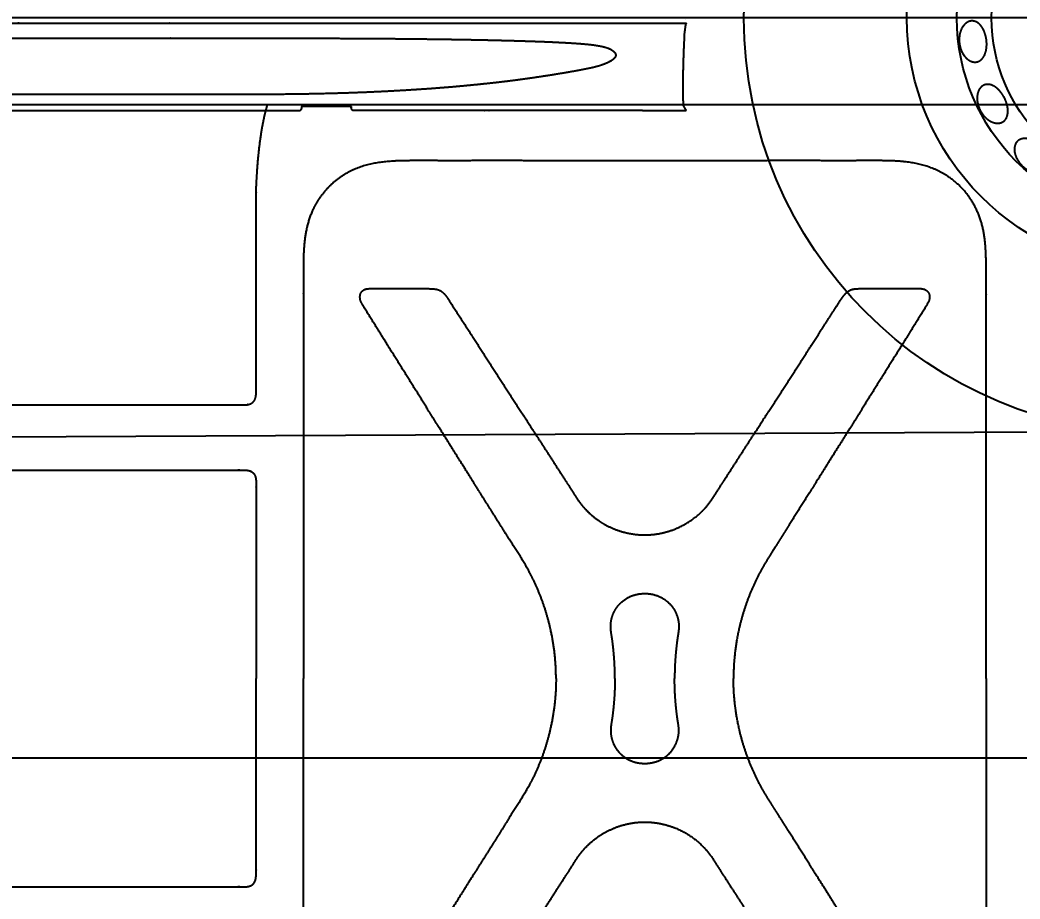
# Model space of a CAD drawing. Extents: x -912 to 8450, y -583 to 4401.
# Drawn here: x 4750 to 5620, y 480 to 1245 of the extents above; entities that cross this region are included whole.
import ezdxf

# ---------------------------------------------------------------- set-up
doc = ezdxf.new("R2010")
doc.units = 0
doc.header["$MEASUREMENT"] = 0
doc.layers.get('0').update_dxf_attribs({"linetype": 'CONTINUOUS'})
doc.layers.add('3', color=7, linetype='CONTINUOUS')
doc.layers.add('4', color=7, linetype='CONTINUOUS')
doc.styles.get("Standard").update_dxf_attribs({"font": 'monotxt.shx'})
doc.dimstyles.new('DSTYLE1', dxfattribs={"dimtxt": 40, "dimasz": 53.333333, "dimexe": 4, "dimexo": 2, "dimgap": 2, "dimtad": 0, "dimtih": 1, "dimtoh": 1, "dimdec": 0, "dimzin": 3, "dimtxsty": 'STANDARD', "dimcen": 0.09, "dimazin": 3, "dimtp": 1, "dimtm": 1, "dimtfac": 1, "dimtdec": 4, "dimtofl": 0, "dimtmove": 0, "dimatfit": 3, "dimtolj": 1, "dimtzin": 0})

# ---------------------------------------------------------------- blocks, each defined once
blk = doc.blocks.new('_AH1')
at = {"color": 0, "linetype": 'CONTINUOUS'}
for p, q in [((-1, 0.166667), (0, 0)), ((-1, 0.166667), (-1, -0.166667)), ((0, 0), (-1, -0.166667)), ((0, 0), (-1, 0))]:
    blk.add_line(p, q, dxfattribs=at)
blk = doc.blocks.new('*D13')
at = {"layer": '4', "color": 1, "linetype": 'CONTINUOUS'}
for p, q in [((977.79092, 698.77637), (977.92307, 2132.9977)), ((7677.785, 698.15903), (7677.9171, 2132.3803)), ((977.91816, 2079.6643), (4137.8827, 2079.3732)), ((7677.9122, 2079.047), (4351.2161, 2079.3535))]:
    blk.add_line(p, q, dxfattribs=at)
at = {"layer": '4', "color": 1, "xscale": 53.333333, "yscale": 53.333333, "zscale": 53.333333}
for p, rotation in [((977.91816, 2079.6643), 179.99472), ((7677.9122, 2079.047), 359.99472)]:
    blk.add_blockref('_AH1', p, dxfattribs=dict(at, rotation=rotation))
at = {"layer": '4', "color": 1, "linetype": 'CONTINUOUS'}
blk.add_text('6704', height=40, dxfattribs=at).set_placement((4164.5494, 2059.3633))
blk = doc.blocks.new('*D15')
at = {"layer": '3', "color": 1, "linetype": 'CONTINUOUS'}
for p, q in [((5741.4088, 1118.7657), (5741.4088, 548.80659)), ((1993.352, 984.51262), (1993.352, 548.80659)), ((1993.352, 602.13992), (3831.0439, 602.13992)), ((5741.4088, 602.13992), (4044.3772, 602.13992))]:
    blk.add_line(p, q, dxfattribs=at)
at = {"layer": '3', "color": 1, "xscale": 53.333333, "yscale": 53.333333, "zscale": 53.333333, "rotation": 180}
blk.add_blockref('_AH1', (1993.352, 602.13992), dxfattribs=at)
at = {"layer": '3', "color": 1, "xscale": 53.333333, "yscale": 53.333333, "zscale": 53.333333}
blk.add_blockref('_AH1', (5741.4088, 602.13992), dxfattribs=at)
at = {"layer": '3', "color": 1, "linetype": 'CONTINUOUS'}
blk.add_text('3750', height=40, dxfattribs=at).set_placement((3857.7105, 582.13992))

msp = doc.modelspace()

# ---------------------------------------------------------------- linework, layer by layer
at = {"layer": '3', "color": 2, "linetype": 'CONTINUOUS'}
msp.add_line((5328.9967, 1244.6129), (5328.9967, 1244.6129), dxfattribs=at)
at = {"layer": '3', "color": 6, "linetype": 'CONTINUOUS'}
for p, q in [((4879.6188, 1241.7201), (5329.6188, 1241.7201)), ((4589.1557, 1165.736), (4993.2876, 1165.7195)), ((5291.2624, 1165.9323), (5291.2746, 1165.9323)), ((5295.4207, 1165.8431), (5329.4128, 1165.8618))]:
    msp.add_line(p, q, dxfattribs=at)
at = {"layer": '3', "color": 3, "linetype": 'CONTINUOUS'}
msp.add_line((6517.5447, 890.00243), (999.17274, 864.24207), dxfattribs=at)
for centre, radius in [((5741.5168, 1246.2565), 361.98271), ((5741.3524, 1246.4691), 219.89954), ((5741.4199, 1246.3823), 176.528), ((5741.3661, 1246.4508), 146.27867)]:
    msp.add_circle(centre, radius, dxfattribs=at)
at = {"layer": '3', "color": 6, "linetype": 'CONTINUOUS'}
for points, knots in [([(3286.5783, 1240.9222), (3286.6461, 1241.0384), (3286.7313, 1241.1542), (3286.8358, 1241.2672), (3287.0485, 1241.4451), (3287.3205, 1241.5833), (3287.44, 1241.6307), (3287.6726, 1241.6965), (3287.9206, 1241.7186), (3288.0337, 1241.7137), (3323.1322, 1241.715), (3358.2307, 1241.7163), (3393.2168, 1241.7175), (3568.3774, 1241.7231), (3743.5384, 1241.7273), (3883.7133, 1241.7297), (4139.8158, 1241.7322), (4395.9173, 1241.731), (4511.8442, 1241.7297), (4629.764, 1241.7273), (4747.683, 1241.7239), (4749.6763, 1241.7243), (4776.755, 1241.7236), (4803.8336, 1241.7227), (4828.9188, 1241.7219), (4854.1099, 1241.721), (4879.3009, 1241.7201), (4879.4069, 1241.7207), (4879.5129, 1241.7211), (4879.6188, 1241.7202)], [0, 0, 0, 0, 0, 0, 0.0006274626, 0.0006274626, 0.0006274626, 0.001054122, 0.001054122, 0.001054122, 0.0014067118, 0.0014067118, 0.0014067118, 0.11117726, 0.11117726, 0.11117726, 0.55097976, 0.55097976, 0.55097976, 0.91470604, 0.91470604, 0.91470604, 0.92096051, 0.92096051, 0.92096051, 0.99966765, 0.99966765, 0.99966765, 1, 1, 1, 1, 1, 1]), ([(5327.8573, 1232.1684), (5327.9719, 1233.0292), (5328.0873, 1233.8898), (5328.2035, 1234.7504), (5328.3298, 1235.6799), (5328.4571, 1236.6093), (5328.4663, 1236.6782), (5328.5418, 1237.2432), (5328.6123, 1237.8017), (5328.6709, 1238.2753), (5328.7748, 1239.116), (5328.8672, 1239.8156), (5328.9084, 1240.106), (5328.9637, 1240.4504), (5329.017, 1240.7132), (5329.0321, 1240.7816), (5329.0799, 1240.9802), (5329.1273, 1241.1195), (5329.1599, 1241.1916), (5329.2052, 1241.2676), (5329.2518, 1241.3255), (5329.2647, 1241.3406), (5329.3419, 1241.4252), (5329.4214, 1241.5098), (5329.4877, 1241.5799), (5329.5532, 1241.65), (5329.6188, 1241.7201)], [0, 0, 0, 0, 0, 0, 0.2618655, 0.2618655, 0.2618655, 0.28284086, 0.28284086, 0.28284086, 0.43401535, 0.43401535, 0.43401535, 0.56839653, 0.56839653, 0.56839653, 0.62197555, 0.62197555, 0.62197555, 0.73950748, 0.73950748, 0.73950748, 0.7841983, 0.7841983, 0.7841983, 1, 1, 1, 1, 1, 1]), ([(3736.5676, 1229.2886), (3736.5894, 1229.1378), (3736.7372, 1228.9896), (3737.0088, 1228.8653), (3737.4782, 1228.7575), (3737.9959, 1228.7344), (3738.1253, 1228.7369), (3848.9808, 1228.7174), (3959.8365, 1228.7025), (4070.5636, 1228.6926), (4292.5359, 1228.6833), (4514.5082, 1228.6964), (4625.7533, 1228.7088), (4752.1607, 1228.7298), (4878.5677, 1228.7589), (4893.7303, 1228.7623), (4924.0554, 1228.7691), (4954.3805, 1228.7773), (4969.543, 1228.7755), (5006.3243, 1228.7444), (5043.1051, 1228.6164), (5064.7234, 1228.4919), (5091.3993, 1228.258), (5118.0729, 1227.8908), (5123.1307, 1227.8164), (5133.246, 1227.6566), (5143.3607, 1227.4706), (5148.418, 1227.3721), (5158.5321, 1227.1617), (5168.6453, 1226.9207), (5173.7017, 1226.7914), (5185.4981, 1226.4671), (5197.2923, 1226.0817), (5204.0303, 1225.8367), (5214.1513, 1225.428), (5224.2653, 1224.8995), (5227.6459, 1224.706), (5231.5202, 1224.4607), (5235.3913, 1224.1786), (5235.8859, 1224.142), (5239.3112, 1223.884), (5242.7339, 1223.5975), (5245.6568, 1223.3), (5250.2117, 1222.7425), (5254.7187, 1221.9333), (5256.3319, 1221.6076), (5258.7708, 1221.009), (5261.128, 1220.1903), (5261.9271, 1219.8773), (5263.2345, 1219.2908), (5264.458, 1218.5712), (5264.9289, 1218.2531), (5265.7999, 1217.6191), (5266.5831, 1216.8958), (5266.9281, 1216.5297), (5267.3896, 1215.9358), (5267.7172, 1215.276), (5267.8088, 1215.0489), (5267.9501, 1214.5823), (5267.9996, 1214.1), (5267.9993, 1213.8572), (5267.9488, 1213.375), (5267.8068, 1212.9082), (5267.715, 1212.6809), (5267.4967, 1212.2405), (5267.2193, 1211.829), (5267.0685, 1211.6305), (5266.5864, 1211.056), (5266.0287, 1210.5395), (5265.6357, 1210.217), (5264.87, 1209.6472), (5264.0603, 1209.1316), (5263.6758, 1208.902), (5262.8954, 1208.4598), (5262.0976, 1208.0447), (5261.6953, 1207.8427), (5259.3586, 1206.703), (5256.9288, 1205.7294), (5254.8795, 1205.0196), (5251.4038, 1203.9741), (5247.8673, 1203.1225), (5246.4403, 1202.806), (5242.6462, 1202.0254), (5238.8417, 1201.2888), (5236.4704, 1200.8434), (5231.4043, 1199.9141), (5226.3296, 1199.0258), (5223.6303, 1198.5639), (5216.8736, 1197.4318), (5210.1066, 1196.3533), (5206.0415, 1195.7235), (5199.4318, 1194.7277), (5192.8144, 1193.776), (5190.2687, 1193.4164), (5186.2368, 1192.8569), (5182.2022, 1192.3138), (5180.7156, 1192.116), (5177.0226, 1191.6304), (5173.3266, 1191.1651), (5171.1173, 1190.897), (5164.6419, 1190.1353), (5158.1588, 1189.4352), (5153.8875, 1188.9864), (5143.241, 1187.8987), (5132.5888, 1186.8861), (5126.2089, 1186.3089), (5116.3715, 1185.4881), (5106.5239, 1184.7701), (5103.0659, 1184.532), (5098.5787, 1184.2348), (5094.0908, 1183.9465), (5093.0623, 1183.8807), (5079.1521, 1182.9958), (5065.2303, 1182.2367), (5052.3288, 1181.6494), (5027.2695, 1180.7198), (5002.194, 1180.1696), (4990.0324, 1179.9857), (4969.5384, 1179.7848), (4949.0435, 1179.7189), (4940.7116, 1179.7081), (4881.9609, 1179.6899), (4823.2101, 1179.674), (4772.7911, 1179.662), (4628.7597, 1179.6321), (4484.728, 1179.6147), (4391.1152, 1179.6085), (4205.8782, 1179.6059), (4020.6412, 1179.6217), (3929.0171, 1179.6338), (3837.3931, 1179.6499), (3745.7692, 1179.67)], [0, 0, 0, 0, 0, 0, 0.000634965, 0.000634965, 0.000634965, 0.0008451327, 0.0008451327, 0.0008451327, 0.18152397, 0.18152397, 0.18152397, 0.36304793, 0.36304793, 0.36304793, 0.38778956, 0.38778956, 0.38778956, 0.41253118, 0.41253118, 0.41253118, 0.44780804, 0.44780804, 0.44780804, 0.45606251, 0.45606251, 0.45606251, 0.46431698, 0.46431698, 0.46431698, 0.47257147, 0.47257147, 0.47257147, 0.48357594, 0.48357594, 0.48357594, 0.48910379, 0.48910379, 0.48910379, 0.48991366, 0.48991366, 0.48991366, 0.49471299, 0.49471299, 0.49471299, 0.49740863, 0.49740863, 0.49740863, 0.49882589, 0.49882589, 0.49882589, 0.4997795, 0.4997795, 0.4997795, 0.50063829, 0.50063829, 0.50063829, 0.50106768, 0.50106768, 0.50106768, 0.50149707, 0.50149707, 0.50149707, 0.50192647, 0.50192647, 0.50192647, 0.50235586, 0.50235586, 0.50235586, 0.50321465, 0.50321465, 0.50321465, 0.50396253, 0.50396253, 0.50396253, 0.50471044, 0.50471044, 0.50471044, 0.50827867, 0.50827867, 0.50827867, 0.51067296, 0.51067296, 0.51067296, 0.51462145, 0.51462145, 0.51462145, 0.51910089, 0.51910089, 0.51910089, 0.52582655, 0.52582655, 0.52582655, 0.53002874, 0.53002874, 0.53002874, 0.53247948, 0.53247948, 0.53247948, 0.53611536, 0.53611536, 0.53611536, 0.54313137, 0.54313137, 0.54313137, 0.55359943, 0.55359943, 0.55359943, 0.55926136, 0.55926136, 0.55926136, 0.56094458, 0.56094458, 0.56094458, 0.58202624, 0.58202624, 0.58202624, 0.60187293, 0.60187293, 0.60187293, 0.61546865, 0.61546865, 0.61546865, 0.69773995, 0.69773995, 0.69773995, 0.85049232, 0.85049232, 0.85049232, 1, 1, 1, 1, 1, 1]), ([(5329.4128, 1165.8618), (5328.9447, 1166.6642), (5328.4773, 1167.4667), (5328.0107, 1168.2691), (5327.5354, 1169.0879), (5327.0609, 1169.9066), (5327.0523, 1169.9234), (5327.0346, 1169.9595), (5327.0181, 1170.0009), (5327.01, 1170.0239), (5326.9891, 1170.0919), (5326.9707, 1170.1799), (5326.9601, 1170.2452), (5326.9426, 1170.3853), (5326.928, 1170.5692), (5326.9219, 1170.6611), (5326.9061, 1170.9437), (5326.8923, 1171.2981), (5326.8837, 1171.5525), (5326.867, 1172.0966), (5326.8511, 1172.6976), (5326.8436, 1173.0044), (5326.8184, 1173.9939), (5326.7933, 1174.9883), (5326.777, 1175.6721), (5326.7315, 1177.6776), (5326.6929, 1179.7019), (5326.6705, 1181.0417), (5326.6428, 1182.9642), (5326.6214, 1184.9021), (5326.6166, 1185.4876), (5326.6108, 1186.5443), (5326.6108, 1187.6391), (5326.6121, 1188.124), (5326.6169, 1189.1241), (5326.6261, 1190.147), (5326.6318, 1190.6711), (5326.6652, 1193.3763), (5326.7085, 1196.085), (5326.7494, 1198.269), (5326.9081, 1205.6878), (5327.1348, 1213.1314), (5327.3281, 1218.3933), (5327.5545, 1223.6664), (5327.814, 1228.9501)], [0, 0, 0, 0, 0, 0, 0.35802071, 0.35802071, 0.35802071, 0.36530303, 0.36530303, 0.36530303, 0.37291246, 0.37291246, 0.37291246, 0.38573383, 0.38573383, 0.38573383, 0.39613629, 0.39613629, 0.39613629, 0.41471221, 0.41471221, 0.41471221, 0.43301333, 0.43301333, 0.43301333, 0.47287219, 0.47287219, 0.47287219, 0.54953548, 0.54953548, 0.54953548, 0.58223561, 0.58223561, 0.58223561, 0.6074853, 0.6074853, 0.6074853, 0.63356799, 0.63356799, 0.63356799, 0.74154478, 0.74154478, 0.74154478, 1, 1, 1, 1, 1, 1]), ([(5039.1557, 1165.736), (5038.8673, 1166.0653), (5038.6063, 1166.3947), (5038.3682, 1166.7244), (5038.0492, 1167.2857), (5037.9014, 1167.8477), (5037.8726, 1168.0794), (5037.8719, 1168.4011), (5037.9102, 1168.7229), (5037.9235, 1168.813), (5037.9422, 1168.9216), (5037.962, 1169.0301), (5037.9721, 1169.0485), (5037.9418, 1169.1039), (5037.7904, 1169.1576), (5037.6362, 1169.1916), (5037.2087, 1169.2568), (5036.5973, 1169.3051), (5036.2362, 1169.3246), (5035.6761, 1169.3431), (5035.0944, 1169.3473), (5034.9139, 1169.3466), (5027.4007, 1169.3439), (5019.8874, 1169.3412), (5012.5542, 1169.3386), (5005.0411, 1169.336), (4997.5281, 1169.3335), (4997.3477, 1169.3341), (4996.6512, 1169.3285), (4995.9854, 1169.3025), (4995.5414, 1169.2723), (4995.0031, 1169.2144), (4994.6757, 1169.1438), (4994.5932, 1169.1198), (4994.4937, 1169.077), (4994.4697, 1169.0333), (4994.4798, 1169.0149), (4994.5051, 1168.8771), (4994.5282, 1168.7393), (4994.544, 1168.6199), (4994.5711, 1168.3162), (4994.5585, 1168.0125), (4994.5329, 1167.8282), (4994.4279, 1167.4023), (4994.2227, 1166.9768), (4994.0764, 1166.7356), (4993.835, 1166.3876), (4993.559, 1166.0399), (4993.4715, 1165.9331), (4993.3809, 1165.8263), (4993.2876, 1165.7195)], [0, 0, 0, 0, 0, 0, 0.14533244, 0.14533244, 0.14533244, 0.24714154, 0.24714154, 0.24714154, 0.2867685, 0.2867685, 0.2867685, 0.29485823, 0.29485823, 0.29485823, 0.31106582, 0.31106582, 0.31106582, 0.32892359, 0.32892359, 0.32892359, 0.33693205, 0.33693205, 0.33693205, 0.66303275, 0.66303275, 0.66303275, 0.67103368, 0.67103368, 0.67103368, 0.69400812, 0.69400812, 0.69400812, 0.7050996, 0.7050996, 0.7050996, 0.7131958, 0.7131958, 0.7131958, 0.76568452, 0.76568452, 0.76568452, 0.84669759, 0.84669759, 0.84669759, 0.95289595, 0.95289595, 0.95289595, 1, 1, 1, 1, 1, 1]), ([(5291.2624, 1165.9324), (5282.0041, 1165.9577), (5272.7434, 1165.9755), (5263.4811, 1165.9862), (5253.9842, 1165.9891), (5244.4874, 1165.9842), (5244.2536, 1165.984), (5236.6096, 1165.9802), (5228.9657, 1165.9763), (5221.5554, 1165.9727), (5204.4564, 1165.9643), (5187.3575, 1165.9562), (5177.6687, 1165.9517), (5167.8062, 1165.9471), (5157.9437, 1165.9427), (5157.7695, 1165.9433), (5157.3112, 1165.9393), (5156.868, 1165.9259), (5156.6048, 1165.9144), (5156.0924, 1165.888), (5155.5989, 1165.8582), (5155.3507, 1165.8431), (5154.9298, 1165.8195), (5154.4855, 1165.801), (5154.3045, 1165.7947), (5153.9501, 1165.7856), (5153.5862, 1165.7824), (5153.4121, 1165.783), (5130.4566, 1165.7728), (5107.5011, 1165.7629), (5084.7193, 1165.7535), (5061.9375, 1165.7446), (5039.1557, 1165.736)], [0, 0, 0, 0, 0, 0, 0.18346807, 0.18346807, 0.18346807, 0.18809743, 0.18809743, 0.18809743, 0.33486671, 0.33486671, 0.33486671, 0.5267645, 0.5267645, 0.5267645, 0.53020627, 0.53020627, 0.53020627, 0.53584351, 0.53584351, 0.53584351, 0.54156735, 0.54156735, 0.54156735, 0.54533752, 0.54533752, 0.54533752, 0.54877751, 0.54877751, 0.54877751, 1, 1, 1, 1, 1, 1])]:
    msp.add_open_spline(points, degree=5, knots=knots, dxfattribs=at)
at = {"layer": '3', "color": 3, "linetype": 'CONTINUOUS'}
for points, knots in [([(5588.1974, 1235.7228), (5589.2588, 1233.4853), (5590.0728, 1230.991), (5590.6113, 1228.3518), (5591.1122, 1223.0273), (5590.4381, 1217.9683), (5589.8036, 1215.6241), (5588.0219, 1211.7142), (5585.3133, 1209.1898), (5583.8497, 1208.3697), (5581.1583, 1207.6714), (5578.3093, 1208.1615), (5577.1284, 1208.5665), (5574.7526, 1209.7967), (5572.5509, 1211.8044), (5571.4982, 1213.0205), (5570.5462, 1214.4069), (5569.7188, 1215.9325), (5568.4154, 1218.3361), (5567.4215, 1221.0852), (5566.8351, 1224.0606), (5566.5721, 1230.2484), (5568.1016, 1235.7969), (5569.3236, 1238.2858), (5572.1367, 1241.9321), (5575.636, 1243.671), (5577.3043, 1244.0279), (5580.8611, 1243.8248), (5584.1674, 1241.6906), (5585.7524, 1240.0542), (5587.1057, 1238.0244), (5588.1974, 1235.7228)], [0, 0, 0, 0, 0, 0, 0.12010093, 0.12010093, 0.12010093, 0.23860351, 0.23860351, 0.23860351, 0.34590973, 0.34590973, 0.34590973, 0.42129332, 0.42129332, 0.42129332, 0.49998535, 0.49998535, 0.49998535, 0.49998535, 0.49998535, 0.62648706, 0.62648706, 0.62648706, 0.76147485, 0.76147485, 0.76147485, 0.87394969, 0.87394969, 0.87394969, 1, 1, 1, 1, 1, 1]), ([(5590.4893, 1159.0453), (5588.4418, 1160.8576), (5586.5672, 1163.1006), (5584.9984, 1165.6958), (5582.6352, 1171.4208), (5582.1761, 1177.1592), (5582.474, 1179.9169), (5583.8723, 1184.3076), (5586.5682, 1187.1411), (5588.0149, 1188.0483), (5591.4291, 1189.0766), (5595.2681, 1188.2043), (5597.3182, 1187.2099), (5599.285, 1185.7663), (5601.0987, 1183.9776), (5602.8619, 1182.2387), (5604.4803, 1180.1737), (5605.8892, 1177.8779), (5608.1808, 1173.0457), (5609.2766, 1168.0601), (5609.4815, 1165.6395), (5609.1427, 1161.3541), (5607.4587, 1158.0532), (5606.3628, 1156.7808), (5604.0706, 1155.2021), (5601.2241, 1154.6863), (5599.9752, 1154.6621), (5597.3205, 1155.004), (5594.5637, 1156.1363), (5593.1581, 1156.9185), (5591.7888, 1157.8951), (5590.4893, 1159.0453)], [0, 0, 0, 0, 0, 0, 0.12650171, 0.12650171, 0.12650171, 0.2614895, 0.2614895, 0.2614895, 0.37396433, 0.37396433, 0.37396433, 0.50001465, 0.50001465, 0.50001465, 0.50001465, 0.50001465, 0.62011558, 0.62011558, 0.62011558, 0.73861816, 0.73861816, 0.73861816, 0.84592437, 0.84592437, 0.84592437, 0.92130796, 0.92130796, 0.92130796, 1, 1, 1, 1, 1, 1]), ([(5633.148, 1111.6328), (5635.2817, 1111.2463), (5637.3345, 1111.2103), (5639.2216, 1111.5225), (5641.727, 1112.4844), (5643.5814, 1114.1043), (5644.1295, 1114.7258), (5645.5795, 1116.8875), (5646.123, 1119.6197), (5646.0334, 1121.6776), (5645.505, 1123.8242), (5644.601, 1125.9699), (5643.179, 1129.3453), (5640.8221, 1132.7173), (5637.8006, 1135.74), (5634.3911, 1138.1775), (5630.9198, 1139.7655), (5628.6031, 1140.8253), (5626.2603, 1141.5082), (5623.9927, 1141.7404), (5620.0847, 1141.2447), (5617.2258, 1139.1081), (5616.1754, 1137.7595), (5614.6089, 1134.1723), (5614.7946, 1129.5659), (5615.457, 1126.8717), (5617.8499, 1121.635), (5622.0283, 1117.0632), (5624.3902, 1115.1611), (5626.9193, 1113.6949), (5629.4637, 1112.6929)], [0, 0, 0, 0, 0, 0, 0.11135516, 0.11135516, 0.11135516, 0.16867203, 0.16867203, 0.16867203, 0.29189308, 0.29189308, 0.29189308, 0.29189308, 0.29189308, 0.48062193, 0.48062193, 0.48062193, 0.48062193, 0.48062193, 0.61155363, 0.61155363, 0.61155363, 0.72838413, 0.72838413, 0.72838413, 0.86859943, 0.86859943, 0.86859943, 1, 1, 1, 1, 1, 1])]:
    msp.add_open_spline(points, degree=5, knots=knots, dxfattribs=at)
at = {"layer": '3', "color": 6, "linetype": 'CONTINUOUS'}
for points, degree in [([(5327.814, 1228.9501), (5327.821, 1229.5947), (5327.8298, 1230.3139), (5327.8392, 1231.0302), (5327.8488, 1231.6662), (5327.8573, 1232.1684)], 5), ([(5291.2746, 1165.9323), (5291.6738, 1165.9325), (5292.0733, 1165.929), (5292.4659, 1165.9217)], 3), ([(5292.4659, 1165.9217), (5292.9767, 1165.9122), (5293.4758, 1165.8964), (5293.9488, 1165.8747)], 3), ([(5293.9488, 1165.8747), (5294.2282, 1165.862), (5294.5242, 1165.8529), (5294.8269, 1165.8478)], 3), ([(5294.8269, 1165.8478), (5295.023, 1165.8445), (5295.2219, 1165.8429), (5295.4207, 1165.843)], 3)]:
    msp.add_open_spline(points, degree=degree, dxfattribs=at)
at = {"layer": '4', "color": 3, "linetype": 'CONTINUOUS'}
for points, knots in [([(4180.2687, 1231.6328), (4181.7578, 1234.4703), (4183.6203, 1237.1113), (4185.8681, 1239.4611), (4190.8712, 1243.34), (4196.7486, 1245.6273), (4199.743, 1246.2992), (4205.5667, 1246.8342), (4211.4338, 1246.7096), (4214.2319, 1246.6612), (4219.8276, 1246.641), (4225.4236, 1246.667), (4228.2233, 1246.673), (4236.6223, 1246.6752), (4245.0205, 1246.6662), (4250.6189, 1246.6718), (4267.4156, 1246.6696), (4284.2117, 1246.6711), (4317.8046, 1246.6699), (4351.3972, 1246.671), (4429.7803, 1246.6701), (4586.5461, 1246.6712), (4832.8929, 1246.6691), (5101.6345, 1246.6718), (5370.3762, 1246.6689), (5614.0785, 1246.6707), (5768.1999, 1246.6695), (5832.741, 1246.6701), (5852.4917, 1246.6699), (5872.2424, 1246.6698)], [0, 0, 0, 0, 0, 0, 0.0094402979, 0.0094402979, 0.0094402979, 0.018405482, 0.018405482, 0.018405482, 0.02665034, 0.02665034, 0.02665034, 0.034895198, 0.034895198, 0.034895198, 0.051384914, 0.051384914, 0.051384914, 0.084364347, 0.084364347, 0.15032321, 0.15032321, 0.28224094, 0.5460764, 0.80991187, 0.9418296, 0.9418296, 1, 1, 1, 1, 1, 1]), ([(4180.324, 1184.4704), (4182.2797, 1166.7381), (4183.8567, 1148.8939), (4184.9962, 1130.9526), (4185.961, 1112.66), (4186.2739, 1094.294), (4186.2779, 1093.9954), (4186.4419, 1077.2648), (4186.1357, 1060.4875), (4186.4003, 1044.0533), (4186.2308, 1019.3454), (4186.3222, 994.64955), (4186.2657, 986.40894), (4186.3093, 974.05759), (4186.2793, 961.69749), (4186.2924, 957.57928), (4186.2833, 951.39892), (4186.286, 945.21921), (4186.2806, 943.15904), (4186.2847, 939.03821), (4186.3009, 934.91884), (4186.2932, 932.86321), (4186.1572, 928.91588), (4186.5026, 924.99509), (4186.9197, 923.15035), (4188.1703, 919.78207), (4190.1672, 916.80163), (4191.2632, 915.50453), (4194.2807, 912.65963), (4197.9873, 910.68964), (4200.3565, 909.88114), (4205.076, 909.38659), (4209.8393, 909.61183), (4212.136, 909.59001), (4216.7448, 909.55507), (4221.3545, 909.56134), (4223.6589, 909.56514), (4230.5725, 909.56217), (4237.4861, 909.56403), (4242.0952, 909.5633), (4255.9225, 909.56371), (4269.7497, 909.5632), (4278.9679, 909.56369), (4306.6223, 909.56297), (4334.2769, 909.56403), (4352.7132, 909.56283), (4408.0223, 909.56464), (4463.3311, 909.56168), (4500.204, 909.5649), (4610.8216, 909.55879), (4721.4403, 909.56821), (4795.1842, 909.5498), (4871.1515, 909.5721), (4947.1149, 909.55443), (4949.4965, 909.78885), (4953.2329, 911.95794), (4954.8602, 915.9191), (4955.0398, 917.89189), (4954.976, 934.49342), (4955.0398, 951.07202), (4954.9888, 965.77558), (4955.042, 1000.1238), (4954.9625, 1034.4721), (4955.09, 1054.1107), (4954.9266, 1074.0667), (4955.0339, 1093.9929), (4955.0363, 1094.2917), (4955.1045, 1100.3258), (4955.6139, 1106.328), (4955.808, 1112.0492), (4956.9905, 1127.2653), (4958.7549, 1142.391), (4960.2288, 1151.7916), (4962.1431, 1161.1098), (4964.6843, 1170.2418)], [0, 0, 0, 0, 0, 0, 0.070066943, 0.070066943, 0.070066943, 0.071224514, 0.071224514, 0.071224514, 0.13490682, 0.13490682, 0.13490682, 0.16674798, 0.16674798, 0.16674798, 0.18266856, 0.18266856, 0.18266856, 0.19062885, 0.19062885, 0.19062885, 0.19858913, 0.19858913, 0.19858913, 0.20582617, 0.20582617, 0.20582617, 0.21234164, 0.21234164, 0.21234164, 0.22174822, 0.22174822, 0.22174822, 0.23063978, 0.23063978, 0.23063978, 0.23953133, 0.23953133, 0.23953133, 0.25731444, 0.25731444, 0.25731444, 0.29288066, 0.29288066, 0.29288066, 0.3640131, 0.3640131, 0.3640131, 0.50627797, 0.50627797, 0.50627797, 0.79080773, 0.79080773, 0.79080773, 0.79937275, 0.79937275, 0.79937275, 0.80670378, 0.80670378, 0.80670378, 0.86348213, 0.86348213, 0.86348213, 0.93951257, 0.93951257, 0.93951257, 0.94067016, 0.94067016, 0.94067016, 0.96289641, 0.96289641, 0.96289641, 1, 1, 1, 1, 1, 1]), ([(5872.2397, 1170.8611), (5852.4877, 1170.861), (5787.9457, 1170.8597), (5633.8233, 1170.8629), (5390.1216, 1170.8594), (5101.6284, 1170.8582), (4810.4941, 1170.866), (4552.9507, 1170.8553), (4384.9888, 1170.8641), (4306.6059, 1170.8586), (4267.4149, 1170.8621), (4250.6185, 1170.8591), (4242.2208, 1170.8686), (4233.8223, 1170.8507), (4225.4234, 1170.8619), (4219.8275, 1170.889), (4214.2306, 1170.8724), (4208.67, 1170.7746), (4203.0634, 1170.6342), (4197.604, 1171.7675), (4191.8307, 1173.709), (4186.6731, 1176.9972), (4184.1199, 1179.127), (4181.9763, 1181.6602), (4180.324, 1184.4703)], [0, 0, 0, 0, 0, 0, 0.058205829, 0.19019449, 0.45417181, 0.71814913, 0.85013779, 0.91613212, 0.94912928, 0.94912928, 0.94912928, 0.96562787, 0.96562787, 0.97387716, 0.97387716, 0.97387716, 0.98212645, 0.98212645, 0.99026374, 0.99026374, 0.99026374, 1, 1, 1, 1, 1, 1]), ([(5590.3222, 671.49244), (5590.3222, 736.2403), (5590.3328, 800.98815), (5590.3028, 865.71205), (5590.3431, 935.77832), (5590.3085, 1005.7618), (5590.3099, 1011.1387), (5590.3733, 1026.1192), (5590.3251, 1041.1057), (5590.0711, 1050.743), (5587.9453, 1064.9863), (5582.791, 1078.2983), (5576.9798, 1090.3477), (5568.3979, 1100.8838), (5557.5825, 1109.1021), (5540.2452, 1118.4194), (5520.7683, 1121.9632), (5509.8811, 1122.2432), (5479.5539, 1122.1661), (5449.251, 1122.1441), (5429.7369, 1122.2363), (5390.7431, 1122.1216), (5351.7356, 1122.2042), (5332.2369, 1122.157), (5293.2342, 1122.1972), (5254.2319, 1122.1564), (5234.7325, 1122.2061), (5195.7263, 1122.1173), (5156.7306, 1122.2425), (5137.2202, 1122.1252), (5109.3619, 1122.1979), (5081.4972, 1122.1998), (5073.1208, 1122.0503), (5053.5518, 1120.2422), (5035.058, 1113.4824), (5025.366, 1107.2616), (5017.1652, 1099.4233), (5010.7553, 1090.3297)], [0, 0, 0, 0, 0, 0, 0.32137333, 0.32137333, 0.32137333, 0.3481295, 0.3481295, 0.3481295, 0.39592993, 0.39592993, 0.39592993, 0.41907064, 0.41907064, 0.46224787, 0.46224787, 0.46224787, 0.51594944, 0.51594944, 0.51594944, 0.61274217, 0.61274217, 0.61274217, 0.70953489, 0.70953489, 0.70953489, 0.80632762, 0.80632762, 0.80632762, 0.90312034, 0.90312034, 0.90312034, 0.94464746, 0.94464746, 0.94464746, 1, 1, 1, 1, 1, 1]), ([(5010.7553, 1090.3297), (5008.0756, 1086.5279), (5005.7094, 1082.5065), (5003.6801, 1078.3008), (4998.5237, 1064.9847), (4996.3991, 1050.7435), (4996.1475, 1041.1069), (4996.0918, 1026.1194), (4996.1547, 1011.1386), (4996.1577, 1005.7617), (4996.1304, 935.77846), (4996.1606, 865.71195), (4996.1385, 800.98818), (4996.1461, 736.2403), (4996.1461, 671.49244)], [0, 0, 0, 0, 0, 0, 0.055219526, 0.055219526, 0.055219526, 0.16928185, 0.16928185, 0.16928185, 0.23312832, 0.23312832, 0.23312832, 1, 1, 1, 1, 1, 1]), ([(5216.0278, 671.49244), (5216.0278, 686.26472), (5214.6415, 701.03699), (5211.8688, 715.63574), (5205.682, 737.0142), (5196.5875, 757.24579), (5193.2801, 763.8704), (5184.6734, 778.50579), (5175.2937, 792.66057), (5170.289, 800.83679), (5160.0652, 817.05562), (5149.8493, 833.27922), (5144.7469, 841.39226), (5129.4381, 865.73472), (5114.1648, 890.08752), (5103.9758, 906.32419), (5086.8061, 933.80931), (5069.6421, 961.3074), (5062.664, 972.54765), (5054.262, 985.95884), (5045.9486, 999.34256), (5044.959, 1001.8401), (5045.1076, 1007.1783), (5048.9571, 1010.4595), (5051.4249, 1010.9072), (5063.7997, 1010.8247), (5075.9222, 1010.8557), (5086.0944, 1010.7909), (5098.602, 1010.808), (5111.295, 1010.7447), (5113.9758, 1010.1581), (5117.9251, 1007.6334), (5120.7831, 1003.9123), (5121.8859, 1002.2201), (5131.9642, 986.66959), (5142.0325, 971.09155), (5151.005, 957.22863), (5169.6872, 928.35058), (5188.3402, 899.44926), (5198.0245, 884.41997), (5210.9255, 864.37386), (5223.8159, 844.31571), (5227.188, 839.40017), (5232.4613, 830.41515), (5238.4921, 821.92699), (5241.5053, 818.61512), (5247.5953, 812.72629), (5254.4878, 807.81283), (5257.9155, 805.72434), (5266.6232, 801.22419), (5275.9955, 798.26239), (5281.6895, 797.07242), (5287.4646, 796.45447), (5293.2436, 796.41451)], [0, 0, 0, 0, 0, 0, 0.099919391, 0.099919391, 0.099919391, 0.14988548, 0.14988548, 0.14988548, 0.21474478, 0.21474478, 0.21474478, 0.27960408, 0.27960408, 0.27960408, 0.40932269, 0.40932269, 0.40932269, 0.49904819, 0.49904819, 0.49904819, 0.51629025, 0.51629025, 0.51629025, 0.53148208, 0.53148208, 0.53148208, 0.59929674, 0.59929674, 0.59929674, 0.61686351, 0.61686351, 0.61686351, 0.63057885, 0.63057885, 0.63057885, 0.74244284, 0.74244284, 0.74244284, 0.86344928, 0.86344928, 0.86344928, 0.90378475, 0.90378475, 0.90378475, 0.9338548, 0.9338548, 0.9338548, 0.96091006, 0.96091006, 0.96091006, 1, 1, 1, 1, 1, 1]), ([(5293.2436, 796.41451), (5302.1326, 796.4755), (5311.0122, 797.90497), (5319.6067, 800.67783), (5332.4473, 807.19657), (5343.175, 816.63186), (5346.9599, 820.47819), (5353.5736, 829.64815), (5359.2998, 839.39974), (5362.6708, 844.3161), (5375.5625, 864.37337), (5388.462, 884.42052), (5398.1468, 899.44983), (5416.7998, 928.35071), (5435.4826, 957.22953), (5444.4602, 971.08779), (5454.6719, 986.90549), (5464.8971, 1002.6886), (5466.1499, 1004.6133), (5469.1836, 1008.2468), (5473.3707, 1010.3677), (5475.7531, 1010.7634), (5488.1495, 1010.8043), (5500.4078, 1010.7909), (5510.5463, 1010.8587), (5522.5729, 1010.8268), (5534.7837, 1010.9056), (5537.0675, 1010.5627), (5541.1871, 1007.6395), (5541.7181, 1002.2594), (5540.6816, 999.56773), (5532.2915, 986.07858), (5523.8269, 972.54488), (5516.8437, 961.30996), (5499.6826, 933.80854), (5482.5105, 906.3257), (5472.3232, 890.08724), (5457.0488, 865.73553), (5441.7406, 841.39225), (5436.6378, 833.27959), (5427.8189, 819.2738), (5418.9937, 805.27218), (5415.321, 799.35448), (5411.5888, 793.47335), (5407.8487, 787.59682)], [0, 0, 0, 0, 0, 0, 0.072233642, 0.072233642, 0.072233642, 0.11558981, 0.11558981, 0.11558981, 0.16404761, 0.16404761, 0.16404761, 0.30942102, 0.30942102, 0.30942102, 0.44381195, 0.44381195, 0.44381195, 0.46254277, 0.46254277, 0.46254277, 0.48139728, 0.48139728, 0.48139728, 0.56286754, 0.56286754, 0.56286754, 0.58003312, 0.58003312, 0.58003312, 0.60183276, 0.60183276, 0.60183276, 0.70962739, 0.70962739, 0.70962739, 0.86546748, 0.86546748, 0.86546748, 0.94338752, 0.94338752, 0.94338752, 1, 1, 1, 1, 1, 1]), ([(4186.2713, 832.61306), (4186.2713, 833.08075), (4186.2714, 833.54843), (4186.2647, 834.01625), (4186.278, 834.48819), (4186.3053, 834.95932), (4186.3055, 834.96356), (4186.3575, 835.8539), (4186.4586, 836.74137), (4186.6082, 837.61816), (4187.0587, 839.58156), (4187.7626, 841.4712), (4188.2324, 842.49617), (4189.8627, 845.45483), (4192.1285, 847.99878), (4193.8851, 849.45287), (4196.9303, 851.27872), (4200.2891, 852.34664), (4201.5293, 852.62924), (4203.2475, 852.87329), (4204.9772, 852.92462), (4205.4409, 852.91772), (4352.0497, 852.91772), (4498.6586, 852.91773), (4644.8039, 852.91773), (4792.0599, 852.91773), (4939.3159, 852.91774), (4940.4265, 852.91784), (4942.1009, 852.9181), (4943.7752, 852.91838), (4944.3389, 852.91324), (4945.4661, 852.88342), (4946.5901, 852.79384), (4947.1505, 852.72894), (4948.2648, 852.54758), (4949.3513, 852.24119), (4949.8841, 852.05124), (4950.9161, 851.587), (4951.8501, 850.94814), (4952.2848, 850.58328), (4953.005, 849.83983), (4953.5792, 848.98069), (4953.8079, 848.57205), (4954.2042, 847.72533), (4954.4873, 846.83442), (4954.6029, 846.38165), (4954.6983, 845.9138), (4954.7739, 845.44273), (4954.7756, 845.43219), (4954.922, 844.50798), (4954.9929, 843.57187), (4955.0172, 842.64695), (4955.0137, 840.79679), (4955.0144, 838.94659), (4955.015, 838.02148), (4955.0161, 804.17289), (4955.0169, 770.31481), (4955.0175, 737.37612), (4955.0178, 704.43443), (4955.0178, 671.49275)], [0, 0, 0, 0, 0, 0, 0.002440857, 0.002440857, 0.002440857, 0.0024629897, 0.0024629897, 0.0024629897, 0.0070955501, 0.0070955501, 0.0070955501, 0.012958766, 0.012958766, 0.012958766, 0.024675138, 0.024675138, 0.024675138, 0.031279724, 0.031279724, 0.031279724, 0.033697601, 0.033697601, 0.033697601, 0.79603224, 0.79603224, 0.79603224, 0.80182567, 0.80182567, 0.80182567, 0.80476599, 0.80476599, 0.80476599, 0.80770551, 0.80770551, 0.80770551, 0.8106456, 0.8106456, 0.8106456, 0.81358593, 0.81358593, 0.81358593, 0.81602032, 0.81602032, 0.81602032, 0.8184547, 0.8184547, 0.8184547, 0.8185104, 0.8185104, 0.8185104, 0.82333873, 0.82333873, 0.82333873, 0.82816703, 0.82816703, 0.82816703, 1, 1, 1, 1, 1, 1]), ([(5407.8487, 787.59682), (5406.441, 785.38503), (5405.0322, 783.1739), (5403.625, 780.96172), (5399.2685, 774.0626), (5395.091, 767.05199), (5389.8473, 757.28273), (5380.7443, 737.04491), (5374.5538, 715.65073), (5371.6324, 699.1964), (5370.4583, 682.5752), (5370.4583, 671.49244)], [0, 0, 0, 0, 0, 0, 0.10581033, 0.10581033, 0.10581033, 0.32929878, 0.32929878, 0.55278723, 1, 1, 1, 1, 1, 1]), ([(5266.7919, 729.82388), (5268.3776, 732.88442), (5270.4235, 735.70656), (5272.8801, 738.19633), (5279.1719, 742.90329), (5286.6996, 745.27199), (5291.0637, 745.71492), (5300.7107, 745.56241), (5309.6116, 741.69011), (5313.8983, 738.46602), (5319.2163, 732.16782), (5322.0091, 724.56225), (5322.6973, 721.73105), (5323.056, 718.03152), (5322.8205, 714.34883), (5322.7413, 713.53247), (5322.3952, 710.70332), (5321.8917, 707.89208), (5321.5849, 705.88765), (5321.0549, 701.86391), (5320.611, 697.82837), (5319.9818, 691.77182), (5319.5517, 685.69618), (5319.3023, 679.61084), (5319.2195, 675.55164), (5319.2195, 671.49244)], [0, 0, 0, 0, 0, 0, 0.13930225, 0.13930225, 0.13930225, 0.3137475, 0.3137475, 0.3137475, 0.52271685, 0.52271685, 0.52271685, 0.63877806, 0.63877806, 0.63877806, 0.67192876, 0.67192876, 0.67192876, 0.75394657, 0.75394657, 0.75394657, 0.83596438, 0.83596438, 1, 1, 1, 1, 1, 1]), ([(5267.2677, 671.49244), (5267.2677, 675.55162), (5267.1846, 679.61079), (5266.9356, 685.69624), (5266.5053, 691.7718), (5265.8762, 697.82837), (5265.4322, 701.86391), (5264.9023, 705.88766), (5264.5957, 707.89211), (5264.0916, 710.70329), (5263.7453, 713.53242), (5263.6661, 714.34879), (5263.4316, 718.03097), (5263.7946, 721.73039), (5264.4705, 724.55912), (5265.471, 727.27453), (5266.7919, 729.82388)], [0, 0, 0, 0, 0, 0, 0.34370454, 0.34370454, 0.51555681, 0.51555681, 0.51555681, 0.68740908, 0.68740908, 0.68740908, 0.75687047, 0.75687047, 0.75687047, 1, 1, 1, 1, 1, 1]), ([(4186.2713, 510.37182), (4186.2713, 509.90414), (4186.2714, 509.43645), (4186.2647, 508.96864), (4186.278, 508.4967), (4186.3053, 508.02556), (4186.3055, 508.02133), (4186.3575, 507.13098), (4186.4586, 506.24352), (4186.6082, 505.36673), (4187.0587, 503.40333), (4187.7626, 501.51369), (4188.2324, 500.48872), (4189.8627, 497.53006), (4192.1285, 494.98611), (4193.8851, 493.53202), (4196.9303, 491.70616), (4200.2891, 490.63825), (4201.5293, 490.35564), (4203.2475, 490.1116), (4204.9772, 490.06026), (4205.4409, 490.06717), (4352.0497, 490.06717), (4498.6586, 490.06716), (4644.8039, 490.06716), (4792.0599, 490.06715), (4939.3159, 490.06715), (4940.4265, 490.06705), (4942.1009, 490.06679), (4943.7752, 490.06651), (4944.3389, 490.07165), (4945.4661, 490.10147), (4946.5901, 490.19105), (4947.1505, 490.25594), (4948.2648, 490.43731), (4949.3513, 490.7437), (4949.8841, 490.93364), (4950.9161, 491.39789), (4951.8501, 492.03675), (4952.2848, 492.40161), (4953.005, 493.14506), (4953.5792, 494.0042), (4953.8079, 494.41283), (4954.2042, 495.25956), (4954.4873, 496.15047), (4954.6029, 496.60323), (4954.6983, 497.07109), (4954.7739, 497.54215), (4954.7756, 497.55269), (4954.922, 498.47691), (4954.9929, 499.41302), (4955.0172, 500.33793), (4955.0137, 502.1881), (4955.0144, 504.0383), (4955.015, 504.9634), (4955.0161, 538.812), (4955.0169, 572.67008), (4955.0175, 605.60877), (4955.0178, 638.55046), (4955.0178, 671.49214)], [0, 0, 0, 0, 0, 0, 0.002440857, 0.002440857, 0.002440857, 0.0024629897, 0.0024629897, 0.0024629897, 0.0070955501, 0.0070955501, 0.0070955501, 0.012958766, 0.012958766, 0.012958766, 0.024675138, 0.024675138, 0.024675138, 0.031279724, 0.031279724, 0.031279724, 0.033697601, 0.033697601, 0.033697601, 0.79603224, 0.79603224, 0.79603224, 0.80182567, 0.80182567, 0.80182567, 0.80476599, 0.80476599, 0.80476599, 0.80770551, 0.80770551, 0.80770551, 0.8106456, 0.8106456, 0.8106456, 0.81358593, 0.81358593, 0.81358593, 0.81602032, 0.81602032, 0.81602032, 0.8184547, 0.8184547, 0.8184547, 0.8185104, 0.8185104, 0.8185104, 0.82333873, 0.82333873, 0.82333873, 0.82816703, 0.82816703, 0.82816703, 1, 1, 1, 1, 1, 1]), ([(5010.7553, 252.65524), (5008.0756, 256.45694), (5005.7094, 260.47837), (5003.6801, 264.68405), (4998.5237, 278.0002), (4996.3991, 292.24136), (4996.1475, 301.878), (4996.0918, 316.86549), (4996.1547, 331.84629), (4996.1577, 337.22315), (4996.1304, 407.20643), (4996.1606, 477.27293), (4996.1385, 541.99671), (4996.1461, 606.74458), (4996.1461, 671.49244)], [0, 0, 0, 0, 0, 0, 0.055219526, 0.055219526, 0.055219526, 0.16928185, 0.16928185, 0.16928185, 0.23312832, 0.23312832, 0.23312832, 1, 1, 1, 1, 1, 1]), ([(5590.3222, 671.49244), (5590.3222, 606.74459), (5590.3328, 541.99674), (5590.3028, 477.27283), (5590.3431, 407.20657), (5590.3085, 337.22307), (5590.3099, 331.84615), (5590.3733, 316.86567), (5590.3251, 301.87914), (5590.0711, 292.24191), (5587.9453, 277.9986), (5582.791, 264.68656), (5576.9798, 252.63718), (5568.3979, 242.10114), (5557.5825, 233.88274), (5540.2452, 224.56546), (5520.7683, 221.02168), (5509.8811, 220.74172), (5479.5539, 220.81876), (5449.251, 220.84081), (5429.7369, 220.7486), (5390.7431, 220.86324), (5351.7356, 220.78069), (5332.2369, 220.82791), (5293.2342, 220.78773), (5254.2319, 220.82846), (5234.7325, 220.77879), (5195.7263, 220.86759), (5156.7306, 220.74238), (5137.2202, 220.85965), (5109.3619, 220.78701), (5081.4972, 220.78505), (5073.1208, 220.93461), (5053.5518, 222.74265), (5035.058, 229.50247), (5025.366, 235.72328), (5017.1652, 243.56162), (5010.7553, 252.65524)], [0, 0, 0, 0, 0, 0, 0.32137333, 0.32137333, 0.32137333, 0.3481295, 0.3481295, 0.3481295, 0.39592993, 0.39592993, 0.39592993, 0.41907064, 0.41907064, 0.46224787, 0.46224787, 0.46224787, 0.51594944, 0.51594944, 0.51594944, 0.61274217, 0.61274217, 0.61274217, 0.70953489, 0.70953489, 0.70953489, 0.80632762, 0.80632762, 0.80632762, 0.90312034, 0.90312034, 0.90312034, 0.94464746, 0.94464746, 0.94464746, 1, 1, 1, 1, 1, 1]), ([(5216.0278, 671.49244), (5216.0278, 656.72017), (5214.6415, 641.9479), (5211.8688, 627.34915), (5205.682, 605.97069), (5196.5875, 585.73909), (5193.2801, 579.11448), (5184.6734, 564.47909), (5175.2937, 550.32432), (5170.289, 542.1481), (5160.0652, 525.92927), (5149.8493, 509.70567), (5144.7469, 501.59263), (5129.4381, 477.25017), (5114.1648, 452.89737), (5103.9758, 436.66069), (5086.8061, 409.17558), (5069.6421, 381.67749), (5062.664, 370.43724), (5054.262, 357.02604), (5045.9486, 343.64233), (5044.959, 341.14474), (5045.1076, 335.80661), (5048.9571, 332.52536), (5051.4249, 332.07765), (5063.7997, 332.16018), (5075.9222, 332.12924), (5086.0944, 332.19395), (5098.602, 332.17692), (5111.295, 332.24017), (5113.9758, 332.82679), (5117.9251, 335.35152), (5120.7831, 339.07257), (5121.8859, 340.76479), (5131.9642, 356.31529), (5142.0325, 371.89334), (5151.005, 385.75625), (5169.6872, 414.6343), (5188.3402, 443.53563), (5198.0245, 458.56492), (5210.9255, 478.61103), (5223.8159, 498.66917), (5227.188, 503.58472), (5232.4613, 512.56974), (5238.4921, 521.05789), (5241.5053, 524.36976), (5247.5953, 530.2586), (5254.4878, 535.17206), (5257.9155, 537.26055), (5266.6232, 541.76069), (5275.9955, 544.72249), (5281.6895, 545.91247), (5287.4646, 546.53042), (5293.2436, 546.57037)], [0, 0, 0, 0, 0, 0, 0.099919391, 0.099919391, 0.099919391, 0.14988548, 0.14988548, 0.14988548, 0.21474478, 0.21474478, 0.21474478, 0.27960408, 0.27960408, 0.27960408, 0.40932269, 0.40932269, 0.40932269, 0.49904819, 0.49904819, 0.49904819, 0.51629025, 0.51629025, 0.51629025, 0.53148208, 0.53148208, 0.53148208, 0.59929674, 0.59929674, 0.59929674, 0.61686351, 0.61686351, 0.61686351, 0.63057885, 0.63057885, 0.63057885, 0.74244284, 0.74244284, 0.74244284, 0.86344928, 0.86344928, 0.86344928, 0.90378475, 0.90378475, 0.90378475, 0.9338548, 0.9338548, 0.9338548, 0.96091006, 0.96091006, 0.96091006, 1, 1, 1, 1, 1, 1]), ([(5267.2677, 671.49244), (5267.2677, 667.43327), (5267.1846, 663.3741), (5266.9356, 657.28864), (5266.5053, 651.21309), (5265.8762, 645.15652), (5265.4322, 641.12098), (5264.9023, 637.09722), (5264.5957, 635.09278), (5264.0916, 632.2816), (5263.7453, 629.45246), (5263.6661, 628.6361), (5263.4316, 624.95392), (5263.7946, 621.25449), (5264.4705, 618.42576), (5265.471, 615.71036), (5266.7919, 613.16101)], [0, 0, 0, 0, 0, 0, 0.34370454, 0.34370454, 0.51555681, 0.51555681, 0.51555681, 0.68740908, 0.68740908, 0.68740908, 0.75687047, 0.75687047, 0.75687047, 1, 1, 1, 1, 1, 1]), ([(5266.7919, 613.16101), (5268.3776, 610.10046), (5270.4235, 607.27833), (5272.8801, 604.78855), (5279.1719, 600.0816), (5286.6996, 597.7129), (5291.0637, 597.26997), (5300.7107, 597.42248), (5309.6116, 601.29478), (5313.8983, 604.51887), (5319.2163, 610.81707), (5322.0091, 618.42264), (5322.6973, 621.25384), (5323.056, 624.95337), (5322.8205, 628.63606), (5322.7413, 629.45241), (5322.3952, 632.28156), (5321.8917, 635.09281), (5321.5849, 637.09723), (5321.0549, 641.12097), (5320.611, 645.15652), (5319.9818, 651.21307), (5319.5517, 657.28871), (5319.3023, 663.37405), (5319.2195, 667.43324), (5319.2195, 671.49244)], [0, 0, 0, 0, 0, 0, 0.13930225, 0.13930225, 0.13930225, 0.3137475, 0.3137475, 0.3137475, 0.52271685, 0.52271685, 0.52271685, 0.63877806, 0.63877806, 0.63877806, 0.67192876, 0.67192876, 0.67192876, 0.75394657, 0.75394657, 0.75394657, 0.83596438, 0.83596438, 1, 1, 1, 1, 1, 1]), ([(5407.8487, 555.38807), (5406.441, 557.59985), (5405.0322, 559.81099), (5403.625, 562.02317), (5399.2685, 568.92229), (5395.091, 575.9329), (5389.8473, 585.70216), (5380.7443, 605.93998), (5374.5538, 627.33416), (5371.6324, 643.78849), (5370.4583, 660.40969), (5370.4583, 671.49244)], [0, 0, 0, 0, 0, 0, 0.10581033, 0.10581033, 0.10581033, 0.32929878, 0.32929878, 0.55278723, 1, 1, 1, 1, 1, 1]), ([(5293.2436, 546.57037), (5302.1326, 546.50939), (5311.0122, 545.07991), (5319.6067, 542.30705), (5332.4473, 535.78831), (5343.175, 526.35302), (5346.9599, 522.5067), (5353.5736, 513.33674), (5359.2998, 503.58514), (5362.6708, 498.66879), (5375.5625, 478.61152), (5388.462, 458.56436), (5398.1468, 443.53505), (5416.7998, 414.63418), (5435.4826, 385.75536), (5444.4602, 371.89709), (5454.6719, 356.0794), (5464.8971, 340.29627), (5466.1499, 338.37159), (5469.1836, 334.73811), (5473.3707, 332.61716), (5475.7531, 332.22153), (5488.1495, 332.18057), (5500.4078, 332.194), (5510.5463, 332.12618), (5522.5729, 332.15806), (5534.7837, 332.07925), (5537.0675, 332.42214), (5541.1871, 335.34535), (5541.7181, 340.72552), (5540.6816, 343.41715), (5532.2915, 356.9063), (5523.8269, 370.44001), (5516.8437, 381.67492), (5499.6826, 409.17635), (5482.5105, 436.65919), (5472.3232, 452.89765), (5457.0488, 477.24936), (5441.7406, 501.59263), (5436.6378, 509.7053), (5427.8189, 523.71108), (5418.9937, 537.71271), (5415.321, 543.63041), (5411.5888, 549.51154), (5407.8487, 555.38807)], [0, 0, 0, 0, 0, 0, 0.072233642, 0.072233642, 0.072233642, 0.11558981, 0.11558981, 0.11558981, 0.16404761, 0.16404761, 0.16404761, 0.30942102, 0.30942102, 0.30942102, 0.44381195, 0.44381195, 0.44381195, 0.46254277, 0.46254277, 0.46254277, 0.48139728, 0.48139728, 0.48139728, 0.56286754, 0.56286754, 0.56286754, 0.58003312, 0.58003312, 0.58003312, 0.60183276, 0.60183276, 0.60183276, 0.70962739, 0.70962739, 0.70962739, 0.86546748, 0.86546748, 0.86546748, 0.94338752, 0.94338752, 0.94338752, 1, 1, 1, 1, 1, 1])]:
    msp.add_open_spline(points, degree=5, knots=knots, dxfattribs=at)

# ---------------------------------------------------------------- dimensions: what is measured, and where the dimension line sits
at = {"layer": '3', "color": 1, "linetype": 'CONTINUOUS'}
dim = msp.add_linear_dim(base=(1993.352, 602.13992), p1=(5741.4088, 1145.4324), p2=(1993.352, 1011.1793), text='3750', dimstyle='DSTYLE1', override={"dimblk": '_AH1', "dimsah": 0}, dxfattribs=at)
dim.commit()
dim.dimension.update_dxf_attribs({"geometry": '*D15', "text_midpoint": (3937.7105, 602.13992), "dimtype": 128})
at = {"layer": '4', "color": 1, "linetype": 'CONTINUOUS'}
dim = msp.add_linear_dim(base=(7677.9122, 2079.047), p1=(977.78847, 672.10971), p2=(7677.7825, 671.49237), angle=359.994720745, text='6704', dimstyle='DSTYLE1', override={"dimblk": '_AH1', "dimsah": 0}, dxfattribs=at)
dim.commit()
dim.dimension.update_dxf_attribs({"geometry": '*D13', "text_midpoint": (4244.5494, 2079.3633), "dimtype": 129})

doc.saveas('drawing.dxf')
